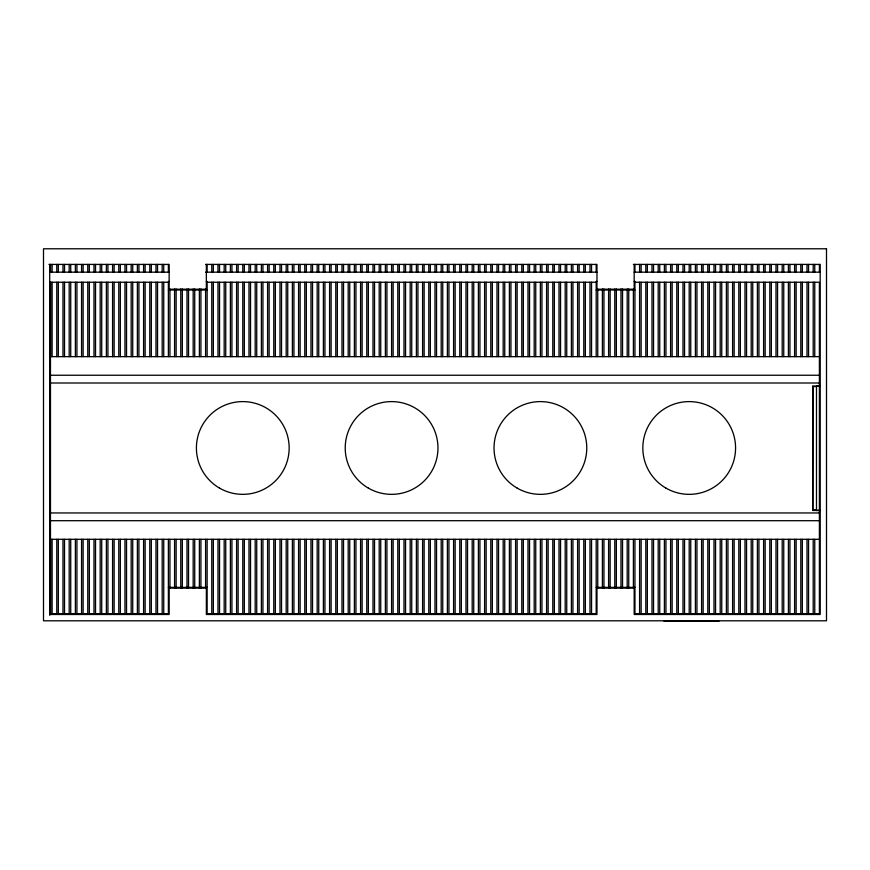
<?xml version="1.0" encoding="UTF-8"?>
<svg xmlns="http://www.w3.org/2000/svg" width="870" height="870" viewBox="0 0 870 870"><rect width="100%" height="100%" fill="white"/><g stroke="black" fill="none" stroke-linecap="round" stroke-linejoin="round"><path stroke-width="1.3" d="M48.927 264.415L169.15 264.415L169.15 289.221L206.353 289.221L206.353 264.415M205.581 264.415L596.972 264.415L596.972 289.221L634.176 289.221L634.176 264.415M633.393 264.415L820.182 264.415L820.182 614.481L634.176 614.481L634.176 588.131L596.972 588.131L596.972 614.481L206.353 614.481L206.353 588.131L169.15 588.131L169.15 614.481L49.699 614.481M49.699 272.169L169.15 272.169M205.581 272.169L596.972 272.169M634.176 272.169L820.182 272.169M169.15 281.467L168.378 281.467L168.378 356.646M206.353 281.467L207.136 281.467L207.136 356.646M596.972 281.467L596.189 281.467L596.189 356.646M634.176 281.467L634.948 281.467L634.948 356.646M49.699 282.239L168.378 282.239M207.136 282.239L596.189 282.239M634.948 282.239L819.399 282.239L819.399 613.709L634.948 613.709L634.948 539.302M168.378 289.993L207.136 289.993M596.189 289.993L634.948 289.993M50.471 356.646L819.399 356.646M50.471 375.242L819.399 375.242M50.471 382.996L819.399 382.996M820.225 510.472L812.765 510.472L812.841 386.106L820.225 386.106M816.364 386.16L820.149 386.16M812.841 386.574L816.517 386.574M816.517 509.853L812.765 509.853L812.841 510.472L812.885 386.106M816.364 510.407L820.149 510.407M50.471 512.952L819.399 512.952M50.471 520.706L819.399 520.706M50.471 539.302L819.399 539.302M168.378 587.359L207.136 587.359M596.189 587.359L634.948 587.359M49.699 613.709L168.378 613.709L168.378 539.302M664.006 621.213L718.935 621.213M819.399 264.415L819.399 272.169M816.484 386.073L816.484 510.559M814.755 264.415L814.755 272.169M814.755 282.239L814.755 356.646M814.755 539.302L814.755 613.709M813.2 264.415L813.2 272.169M813.2 282.239L813.2 356.646M813.2 539.302L813.2 613.709M808.556 264.415L808.556 272.169M808.556 282.239L808.556 356.646M808.556 539.302L808.556 613.709M807.001 264.415L807.001 272.169M807.001 282.239L807.001 356.646M807.001 539.302L807.001 613.709M802.347 264.415L802.347 272.169M802.347 282.239L802.347 356.646M802.347 539.302L802.347 613.709M800.802 264.415L800.802 272.169M800.802 282.239L800.802 356.646M800.802 539.302L800.802 613.709M796.148 264.415L796.148 272.169M796.148 282.239L796.148 356.646M796.148 539.302L796.148 613.709M794.604 264.415L794.604 272.169M794.604 282.239L794.604 356.646M794.604 539.302L794.604 613.709M789.949 264.415L789.949 272.169M789.949 282.239L789.949 356.646M789.949 539.302L789.949 613.709M788.405 264.415L788.405 272.169M788.405 282.239L788.405 356.646M788.405 539.302L788.405 613.709M783.75 264.415L783.75 272.169M783.75 282.239L783.75 356.646M783.75 539.302L783.75 613.709M782.195 264.415L782.195 272.169M782.195 282.239L782.195 356.646M782.195 539.302L782.195 613.709M777.552 264.415L777.552 272.169M777.552 282.239L777.552 356.646M777.552 539.302L777.552 613.709M775.996 264.415L775.996 272.169M775.996 282.239L775.996 356.646M775.996 539.302L775.996 613.709M771.353 264.415L771.353 272.169M771.353 282.239L771.353 356.646M771.353 539.302L771.353 613.709M769.798 264.415L769.798 272.169M769.798 282.239L769.798 356.646M769.798 539.302L769.798 613.709M765.154 264.415L765.154 272.169M765.154 282.239L765.154 356.646M765.154 539.302L765.154 613.709M763.599 264.415L763.599 272.169M763.599 282.239L763.599 356.646M763.599 539.302L763.599 613.709M758.944 264.415L758.944 272.169M758.944 282.239L758.944 356.646M758.944 539.302L758.944 613.709M757.4 264.415L757.4 272.169M757.4 282.239L757.4 356.646M757.4 539.302L757.4 613.709M752.746 264.415L752.746 272.169M752.746 282.239L752.746 356.646M752.746 539.302L752.746 613.709M751.201 264.415L751.201 272.169M751.201 282.239L751.201 356.646M751.201 539.302L751.201 613.709M746.547 264.415L746.547 272.169M746.547 282.239L746.547 356.646M746.547 539.302L746.547 613.709M745.003 264.415L745.003 272.169M745.003 282.239L745.003 356.646M745.003 539.302L745.003 613.709M740.348 264.415L740.348 272.169M740.348 282.239L740.348 356.646M740.348 539.302L740.348 613.709M738.804 264.415L738.804 272.169M738.804 282.239L738.804 356.646M738.804 539.302L738.804 613.709M734.149 264.415L734.149 272.169M734.149 282.239L734.149 356.646M734.149 539.302L734.149 613.709M732.594 264.415L732.594 272.169M732.594 282.239L732.594 356.646M732.594 539.302L732.594 613.709M727.951 264.415L727.951 272.169M727.951 282.239L727.951 356.646M727.951 539.302L727.951 613.709M726.396 264.415L726.396 272.169M726.396 282.239L726.396 356.646M726.396 539.302L726.396 613.709M721.752 264.415L721.752 272.169M721.752 282.239L721.752 356.646M721.752 539.302L721.752 613.709M720.197 264.415L720.197 272.169M720.197 282.239L720.197 356.646M720.197 539.302L720.197 613.709M715.553 264.415L715.553 272.169M715.553 282.239L715.553 356.646M715.553 539.302L715.553 613.709M713.998 264.415L713.998 272.169M713.998 282.239L713.998 356.646M713.998 539.302L713.998 613.709M709.344 264.415L709.344 272.169M709.344 282.239L709.344 356.646M709.344 539.302L709.344 613.709M707.799 264.415L707.799 272.169M707.799 282.239L707.799 356.646M707.799 539.302L707.799 613.709M703.145 264.415L703.145 272.169M703.145 282.239L703.145 356.646M703.145 539.302L703.145 613.709M701.601 264.415L701.601 272.169M701.601 282.239L701.601 356.646M701.601 539.302L701.601 613.709M696.946 264.415L696.946 272.169M696.946 282.239L696.946 356.646M696.946 539.302L696.946 613.709M695.402 264.415L695.402 272.169M695.402 282.239L695.402 356.646M695.402 539.302L695.402 613.709M690.747 264.415L690.747 272.169M690.747 282.239L690.747 356.646M690.747 539.302L690.747 613.709M689.192 264.415L689.192 272.169M689.192 282.239L689.192 356.646M689.192 539.302L689.192 613.709M684.549 264.415L684.549 272.169M684.549 282.239L684.549 356.646M684.549 539.302L684.549 613.709M682.993 264.415L682.993 272.169M682.993 282.239L682.993 356.646M682.993 539.302L682.993 613.709M678.35 264.415L678.35 272.169M678.35 282.239L678.35 356.646M678.35 539.302L678.35 613.709M676.795 264.415L676.795 272.169M676.795 282.239L676.795 356.646M676.795 539.302L676.795 613.709M672.151 264.415L672.151 272.169M672.151 282.239L672.151 356.646M672.151 539.302L672.151 613.709M670.596 264.415L670.596 272.169M670.596 282.239L670.596 356.646M670.596 539.302L670.596 613.709M665.941 264.415L665.941 272.169M665.941 282.239L665.941 356.646M665.941 539.302L665.941 613.709M664.397 264.415L664.397 272.169M664.397 282.239L664.397 356.646M664.397 539.302L664.397 613.709M659.743 264.415L659.743 272.169M659.743 282.239L659.743 356.646M659.743 539.302L659.743 613.709M658.198 264.415L658.198 272.169M658.198 282.239L658.198 356.646M658.198 539.302L658.198 613.709M653.544 264.415L653.544 272.169M653.544 282.239L653.544 356.646M653.544 539.302L653.544 613.709M652 264.415L652 272.169M652 282.239L652 356.646M652 539.302L652 613.709M647.345 264.415L647.345 272.169M647.345 282.239L647.345 356.646M647.345 539.302L647.345 613.709M645.801 264.415L645.801 272.169M645.801 282.239L645.801 356.646M645.801 539.302L645.801 613.709M641.146 264.415L641.146 272.169M641.146 282.239L641.146 356.646M641.146 539.302L641.146 613.709M639.591 264.415L639.591 272.169M639.591 282.239L639.591 356.646M639.591 539.302L639.591 613.709M634.948 264.415L634.948 272.169M633.393 289.003L633.393 356.646M633.393 539.302L633.393 588M628.749 289.003L628.749 356.646M628.749 539.302L628.749 588M627.194 289.003L627.194 356.646M627.194 539.302L627.194 588M622.55 289.003L622.55 356.646M622.55 539.302L622.55 588M620.995 289.003L620.995 356.646M620.995 539.302L620.995 588M616.341 289.003L616.341 356.646M616.341 539.302L616.341 588M614.796 289.003L614.796 356.646M614.796 539.302L614.796 588M610.142 289.003L610.142 356.646M610.142 539.302L610.142 588M608.598 289.003L608.598 356.646M608.598 539.302L608.598 588M603.943 289.003L603.943 356.646M603.943 539.302L603.943 588M602.399 289.003L602.399 356.646M602.399 539.302L602.399 588M597.744 289.003L597.744 356.646M597.744 539.302L597.744 588M596.189 264.415L596.189 272.169M596.189 539.302L596.189 613.709L207.136 613.709L207.136 539.302M591.546 264.415L591.546 272.169M591.546 282.239L591.546 356.646M591.546 539.302L591.546 613.709M589.99 264.415L589.99 272.169M589.99 282.239L589.99 356.646M589.99 539.302L589.99 613.709M585.347 264.415L585.347 272.169M585.347 282.239L585.347 356.646M585.347 539.302L585.347 613.709M583.792 264.415L583.792 272.169M583.792 282.239L583.792 356.646M583.792 539.302L583.792 613.709M579.148 264.415L579.148 272.169M579.148 282.239L579.148 356.646M579.148 539.302L579.148 613.709M577.593 264.415L577.593 272.169M577.593 282.239L577.593 356.646M577.593 539.302L577.593 613.709M572.938 264.415L572.938 272.169M572.938 282.239L572.938 356.646M572.938 539.302L572.938 613.709M571.394 264.415L571.394 272.169M571.394 282.239L571.394 356.646M571.394 539.302L571.394 613.709M566.74 264.415L566.74 272.169M566.74 282.239L566.74 356.646M566.74 539.302L566.74 613.709M565.196 264.415L565.196 272.169M565.196 282.239L565.196 356.646M565.196 539.302L565.196 613.709M560.541 264.415L560.541 272.169M560.541 282.239L560.541 356.646M560.541 539.302L560.541 613.709M558.997 264.415L558.997 272.169M558.997 282.239L558.997 356.646M558.997 539.302L558.997 613.709M554.342 264.415L554.342 272.169M554.342 282.239L554.342 356.646M554.342 539.302L554.342 613.709M552.787 264.415L552.787 272.169M552.787 282.239L552.787 356.646M552.787 539.302L552.787 613.709M548.144 264.415L548.144 272.169M548.144 282.239L548.144 356.646M548.144 539.302L548.144 613.709M546.588 264.415L546.588 272.169M546.588 282.239L546.588 356.646M546.588 539.302L546.588 613.709M541.945 264.415L541.945 272.169M541.945 282.239L541.945 356.646M541.945 539.302L541.945 613.709M540.39 264.415L540.39 272.169M540.39 282.239L540.39 356.646M540.39 539.302L540.39 613.709M535.746 264.415L535.746 272.169M535.746 282.239L535.746 356.646M535.746 539.302L535.746 613.709M534.191 264.415L534.191 272.169M534.191 282.239L534.191 356.646M534.191 539.302L534.191 613.709M529.536 264.415L529.536 272.169M529.536 282.239L529.536 356.646M529.536 539.302L529.536 613.709M527.992 264.415L527.992 272.169M527.992 282.239L527.992 356.646M527.992 539.302L527.992 613.709M523.338 264.415L523.338 272.169M523.338 282.239L523.338 356.646M523.338 539.302L523.338 613.709M521.793 264.415L521.793 272.169M521.793 282.239L521.793 356.646M521.793 539.302L521.793 613.709M517.139 264.415L517.139 272.169M517.139 282.239L517.139 356.646M517.139 539.302L517.139 613.709M515.595 264.415L515.595 272.169M515.595 282.239L515.595 356.646M515.595 539.302L515.595 613.709M510.94 264.415L510.94 272.169M510.94 282.239L510.94 356.646M510.94 539.302L510.94 613.709M509.396 264.415L509.396 272.169M509.396 282.239L509.396 356.646M509.396 539.302L509.396 613.709M504.741 264.415L504.741 272.169M504.741 282.239L504.741 356.646M504.741 539.302L504.741 613.709M503.186 264.415L503.186 272.169M503.186 282.239L503.186 356.646M503.186 539.302L503.186 613.709M498.543 264.415L498.543 272.169M498.543 282.239L498.543 356.646M498.543 539.302L498.543 613.709M496.987 264.415L496.987 272.169M496.987 282.239L496.987 356.646M496.987 539.302L496.987 613.709M492.344 264.415L492.344 272.169M492.344 282.239L492.344 356.646M492.344 539.302L492.344 613.709M490.789 264.415L490.789 272.169M490.789 282.239L490.789 356.646M490.789 539.302L490.789 613.709M486.145 264.415L486.145 272.169M486.145 282.239L486.145 356.646M486.145 539.302L486.145 613.709M484.59 264.415L484.59 272.169M484.59 282.239L484.59 356.646M484.59 539.302L484.59 613.709M479.935 264.415L479.935 272.169M479.935 282.239L479.935 356.646M479.935 539.302L479.935 613.709M478.391 264.415L478.391 272.169M478.391 282.239L478.391 356.646M478.391 539.302L478.391 613.709M473.737 264.415L473.737 272.169M473.737 282.239L473.737 356.646M473.737 539.302L473.737 613.709M472.192 264.415L472.192 272.169M472.192 282.239L472.192 356.646M472.192 539.302L472.192 613.709M467.538 264.415L467.538 272.169M467.538 282.239L467.538 356.646M467.538 539.302L467.538 613.709M465.994 264.415L465.994 272.169M465.994 282.239L465.994 356.646M465.994 539.302L465.994 613.709M461.339 264.415L461.339 272.169M461.339 282.239L461.339 356.646M461.339 539.302L461.339 613.709M459.784 264.415L459.784 272.169M459.784 282.239L459.784 356.646M459.784 539.302L459.784 613.709M455.14 264.415L455.14 272.169M455.14 282.239L455.14 356.646M455.14 539.302L455.14 613.709M453.585 264.415L453.585 272.169M453.585 282.239L453.585 356.646M453.585 539.302L453.585 613.709M448.942 264.415L448.942 272.169M448.942 282.239L448.942 356.646M448.942 539.302L448.942 613.709M447.387 264.415L447.387 272.169M447.387 282.239L447.387 356.646M447.387 539.302L447.387 613.709M442.743 264.415L442.743 272.169M442.743 282.239L442.743 356.646M442.743 539.302L442.743 613.709M441.188 264.415L441.188 272.169M441.188 282.239L441.188 356.646M441.188 539.302L441.188 613.709M436.533 264.415L436.533 272.169M436.533 282.239L436.533 356.646M436.533 539.302L436.533 613.709M434.989 264.415L434.989 272.169M434.989 282.239L434.989 356.646M434.989 539.302L434.989 613.709M430.335 264.415L430.335 272.169M430.335 282.239L430.335 356.646M430.335 539.302L430.335 613.709M428.79 264.415L428.79 272.169M428.79 282.239L428.79 356.646M428.79 539.302L428.79 613.709M424.136 264.415L424.136 272.169M424.136 282.239L424.136 356.646M424.136 539.302L424.136 613.709M422.592 264.415L422.592 272.169M422.592 282.239L422.592 356.646M422.592 539.302L422.592 613.709M417.937 264.415L417.937 272.169M417.937 282.239L417.937 356.646M417.937 539.302L417.937 613.709M416.393 264.415L416.393 272.169M416.393 282.239L416.393 356.646M416.393 539.302L416.393 613.709M411.738 264.415L411.738 272.169M411.738 282.239L411.738 356.646M411.738 539.302L411.738 613.709M410.183 264.415L410.183 272.169M410.183 282.239L410.183 356.646M410.183 539.302L410.183 613.709M405.54 264.415L405.54 272.169M405.54 282.239L405.54 356.646M405.54 539.302L405.54 613.709M403.984 264.415L403.984 272.169M403.984 282.239L403.984 356.646M403.984 539.302L403.984 613.709M399.341 264.415L399.341 272.169M399.341 282.239L399.341 356.646M399.341 539.302L399.341 613.709M397.786 264.415L397.786 272.169M397.786 282.239L397.786 356.646M397.786 539.302L397.786 613.709M393.142 264.415L393.142 272.169M393.142 282.239L393.142 356.646M393.142 539.302L393.142 613.709M391.587 264.415L391.587 272.169M391.587 282.239L391.587 356.646M391.587 539.302L391.587 613.709M386.933 264.415L386.933 272.169M386.933 282.239L386.933 356.646M386.933 539.302L386.933 613.709M385.388 264.415L385.388 272.169M385.388 282.239L385.388 356.646M385.388 539.302L385.388 613.709M380.734 264.415L380.734 272.169M380.734 282.239L380.734 356.646M380.734 539.302L380.734 613.709M379.189 264.415L379.189 272.169M379.189 282.239L379.189 356.646M379.189 539.302L379.189 613.709M374.535 264.415L374.535 272.169M374.535 282.239L374.535 356.646M374.535 539.302L374.535 613.709M372.991 264.415L372.991 272.169M372.991 282.239L372.991 356.646M372.991 539.302L372.991 613.709M368.336 264.415L368.336 272.169M368.336 282.239L368.336 356.646M368.336 539.302L368.336 613.709M366.781 264.415L366.781 272.169M366.781 282.239L366.781 356.646M366.781 539.302L366.781 613.709M362.137 264.415L362.137 272.169M362.137 282.239L362.137 356.646M362.137 539.302L362.137 613.709M360.582 264.415L360.582 272.169M360.582 282.239L360.582 356.646M360.582 539.302L360.582 613.709M355.939 264.415L355.939 272.169M355.939 282.239L355.939 356.646M355.939 539.302L355.939 613.709M354.384 264.415L354.384 272.169M354.384 282.239L354.384 356.646M354.384 539.302L354.384 613.709M349.74 264.415L349.74 272.169M349.74 282.239L349.74 356.646M349.74 539.302L349.74 613.709M348.185 264.415L348.185 272.169M348.185 282.239L348.185 356.646M348.185 539.302L348.185 613.709M343.53 264.415L343.53 272.169M343.53 282.239L343.53 356.646M343.53 539.302L343.53 613.709M341.986 264.415L341.986 272.169M341.986 282.239L341.986 356.646M341.986 539.302L341.986 613.709M337.332 264.415L337.332 272.169M337.332 282.239L337.332 356.646M337.332 539.302L337.332 613.709M335.787 264.415L335.787 272.169M335.787 282.239L335.787 356.646M335.787 539.302L335.787 613.709M331.133 264.415L331.133 272.169M331.133 282.239L331.133 356.646M331.133 539.302L331.133 613.709M329.589 264.415L329.589 272.169M329.589 282.239L329.589 356.646M329.589 539.302L329.589 613.709M324.934 264.415L324.934 272.169M324.934 282.239L324.934 356.646M324.934 539.302L324.934 613.709M323.39 264.415L323.39 272.169M323.39 282.239L323.39 356.646M323.39 539.302L323.39 613.709M318.735 264.415L318.735 272.169M318.735 282.239L318.735 356.646M318.735 539.302L318.735 613.709M317.18 264.415L317.18 272.169M317.18 282.239L317.18 356.646M317.18 539.302L317.18 613.709M312.537 264.415L312.537 272.169M312.537 282.239L312.537 356.646M312.537 539.302L312.537 613.709M310.981 264.415L310.981 272.169M310.981 282.239L310.981 356.646M310.981 539.302L310.981 613.709M306.338 264.415L306.338 272.169M306.338 282.239L306.338 356.646M306.338 539.302L306.338 613.709M304.783 264.415L304.783 272.169M304.783 282.239L304.783 356.646M304.783 539.302L304.783 613.709M300.139 264.415L300.139 272.169M300.139 282.239L300.139 356.646M300.139 539.302L300.139 613.709M298.584 264.415L298.584 272.169M298.584 282.239L298.584 356.646M298.584 539.302L298.584 613.709M293.929 264.415L293.929 272.169M293.929 282.239L293.929 356.646M293.929 539.302L293.929 613.709M292.385 264.415L292.385 272.169M292.385 282.239L292.385 356.646M292.385 539.302L292.385 613.709M287.731 264.415L287.731 272.169M287.731 282.239L287.731 356.646M287.731 539.302L287.731 613.709M286.187 264.415L286.187 272.169M286.187 282.239L286.187 356.646M286.187 539.302L286.187 613.709M281.532 264.415L281.532 272.169M281.532 282.239L281.532 356.646M281.532 539.302L281.532 613.709M279.988 264.415L279.988 272.169M279.988 282.239L279.988 356.646M279.988 539.302L279.988 613.709M275.333 264.415L275.333 272.169M275.333 282.239L275.333 356.646M275.333 539.302L275.333 613.709M273.778 264.415L273.778 272.169M273.778 282.239L273.778 356.646M273.778 539.302L273.778 613.709M269.134 264.415L269.134 272.169M269.134 282.239L269.134 356.646M269.134 539.302L269.134 613.709M267.579 264.415L267.579 272.169M267.579 282.239L267.579 356.646M267.579 539.302L267.579 613.709M262.936 264.415L262.936 272.169M262.936 282.239L262.936 356.646M262.936 539.302L262.936 613.709M261.381 264.415L261.381 272.169M261.381 282.239L261.381 356.646M261.381 539.302L261.381 613.709M256.737 264.415L256.737 272.169M256.737 282.239L256.737 356.646M256.737 539.302L256.737 613.709M255.182 264.415L255.182 272.169M255.182 282.239L255.182 356.646M255.182 539.302L255.182 613.709M250.527 264.415L250.527 272.169M250.527 282.239L250.527 356.646M250.527 539.302L250.527 613.709M248.983 264.415L248.983 272.169M248.983 282.239L248.983 356.646M248.983 539.302L248.983 613.709M244.329 264.415L244.329 272.169M244.329 282.239L244.329 356.646M244.329 539.302L244.329 613.709M242.784 264.415L242.784 272.169M242.784 282.239L242.784 356.646M242.784 539.302L242.784 613.709M238.13 264.415L238.13 272.169M238.13 282.239L238.13 356.646M238.13 539.302L238.13 613.709M236.586 264.415L236.586 272.169M236.586 282.239L236.586 356.646M236.586 539.302L236.586 613.709M231.931 264.415L231.931 272.169M231.931 282.239L231.931 356.646M231.931 539.302L231.931 613.709M230.387 264.415L230.387 272.169M230.387 282.239L230.387 356.646M230.387 539.302L230.387 613.709M225.732 264.415L225.732 272.169M225.732 282.239L225.732 356.646M225.732 539.302L225.732 613.709M224.177 264.415L224.177 272.169M224.177 282.239L224.177 356.646M224.177 539.302L224.177 613.709M219.534 264.415L219.534 272.169M219.534 282.239L219.534 356.646M219.534 539.302L219.534 613.709M217.978 264.415L217.978 272.169M217.978 282.239L217.978 356.646M217.978 539.302L217.978 613.709M213.335 264.415L213.335 272.169M213.335 282.239L213.335 356.646M213.335 539.302L213.335 613.709M211.78 264.415L211.78 272.169M211.78 282.239L211.78 356.646M211.78 539.302L211.78 613.709M207.136 264.415L207.136 272.169M205.581 289.003L205.581 356.646M205.581 539.302L205.581 588M200.926 289.003L200.926 356.646M200.926 539.302L200.926 588M199.382 289.003L199.382 356.646M199.382 539.302L199.382 588M194.728 289.003L194.728 356.646M194.728 539.302L194.728 588M193.183 289.003L193.183 356.646M193.183 539.302L193.183 588M188.529 289.003L188.529 356.646M188.529 539.302L188.529 588M186.985 289.003L186.985 356.646M186.985 539.302L186.985 588M182.33 289.003L182.33 356.646M182.33 539.302L182.33 588M180.775 289.003L180.775 356.646M180.775 539.302L180.775 588M176.131 289.003L176.131 356.646M176.131 539.302L176.131 588M174.576 289.003L174.576 356.646M174.576 539.302L174.576 588M169.933 289.003L169.933 356.646M169.933 539.302L169.933 588M168.378 264.415L168.378 272.169M163.734 264.415L163.734 272.169M163.734 282.239L163.734 356.646M163.734 539.302L163.734 613.709M162.179 264.415L162.179 272.169M162.179 282.239L162.179 356.646M162.179 539.302L162.179 613.709M157.524 264.415L157.524 272.169M157.524 282.239L157.524 356.646M157.524 539.302L157.524 613.709M155.98 264.415L155.98 272.169M155.98 282.239L155.98 356.646M155.98 539.302L155.98 613.709M151.326 264.415L151.326 272.169M151.326 282.239L151.326 356.646M151.326 539.302L151.326 613.709M149.781 264.415L149.781 272.169M149.781 282.239L149.781 356.646M149.781 539.302L149.781 613.709M145.127 264.415L145.127 272.169M145.127 282.239L145.127 356.646M145.127 539.302L145.127 613.709M143.583 264.415L143.583 272.169M143.583 282.239L143.583 356.646M143.583 539.302L143.583 613.709M138.928 264.415L138.928 272.169M138.928 282.239L138.928 356.646M138.928 539.302L138.928 613.709M137.384 264.415L137.384 272.169M137.384 282.239L137.384 356.646M137.384 539.302L137.384 613.709M132.729 264.415L132.729 272.169M132.729 282.239L132.729 356.646M132.729 539.302L132.729 613.709M131.174 264.415L131.174 272.169M131.174 282.239L131.174 356.646M131.174 539.302L131.174 613.709M126.531 264.415L126.531 272.169M126.531 282.239L126.531 356.646M126.531 539.302L126.531 613.709M124.975 264.415L124.975 272.169M124.975 282.239L124.975 356.646M124.975 539.302L124.975 613.709M120.332 264.415L120.332 272.169M120.332 282.239L120.332 356.646M120.332 539.302L120.332 613.709M118.777 264.415L118.777 272.169M118.777 282.239L118.777 356.646M118.777 539.302L118.777 613.709M114.122 264.415L114.122 272.169M114.122 282.239L114.122 356.646M114.122 539.302L114.122 613.709M112.578 264.415L112.578 272.169M112.578 282.239L112.578 356.646M112.578 539.302L112.578 613.709M107.923 264.415L107.923 272.169M107.923 282.239L107.923 356.646M107.923 539.302L107.923 613.709M106.379 264.415L106.379 272.169M106.379 282.239L106.379 356.646M106.379 539.302L106.379 613.709M105.814 613.709L105.814 614.481M101.725 264.415L101.725 272.169M101.725 282.239L101.725 356.646M101.725 539.302L101.725 613.709M100.18 264.415L100.18 272.169M100.18 282.239L100.18 356.646M100.18 539.302L100.18 613.709M95.526 264.415L95.526 272.169M95.526 282.239L95.526 356.646M95.526 539.302L95.526 613.709M93.982 264.415L93.982 272.169M93.982 282.239L93.982 356.646M93.982 539.302L93.982 613.709M89.327 264.415L89.327 272.169M89.327 282.239L89.327 356.646M89.327 539.302L89.327 613.709M87.772 264.415L87.772 272.169M87.772 282.239L87.772 356.646M87.772 539.302L87.772 613.709M83.128 264.415L83.128 272.169M83.128 282.239L83.128 356.646M83.128 539.302L83.128 613.709M81.573 264.415L81.573 272.169M81.573 282.239L81.573 356.646M81.573 539.302L81.573 613.709M76.93 264.415L76.93 272.169M76.93 282.239L76.93 356.646M76.93 539.302L76.93 613.709M75.375 264.415L75.375 272.169M75.375 282.239L75.375 356.646M75.375 539.302L75.375 613.709M70.731 264.415L70.731 272.169M70.731 282.239L70.731 356.646M70.731 539.302L70.731 613.709M69.176 264.415L69.176 272.169M69.176 282.239L69.176 356.646M69.176 539.302L69.176 613.709M64.521 264.415L64.521 272.169M64.521 282.239L64.521 356.646M64.521 539.302L64.521 613.709M62.977 264.415L62.977 272.169M62.977 282.239L62.977 356.646M62.977 539.302L62.977 613.709M58.323 264.415L58.323 272.169M58.323 282.239L58.323 356.646M58.323 539.302L58.323 613.709M56.778 264.415L56.778 272.169M56.778 282.239L56.778 356.646M56.778 539.302L56.778 613.709M52.124 264.415L52.124 272.169M52.124 282.239L52.124 356.646M52.124 539.302L52.124 613.709M50.58 264.415L50.58 272.169M50.58 282.239L50.58 356.646M50.58 539.302L50.58 613.709M50.471 282.239L50.471 613.709M49.699 264.415L49.699 615.253M826.5 248.787L43.5 248.787L43.5 620.799L826.5 620.799L826.5 248.787M666.007 488.135A46.382 46.382 0 0 0 735.574 447.974A46.382 46.382 0 0 0 666.007 407.812A46.382 46.382 0 0 0 666.007 488.135M368.401 488.135A46.382 46.382 0 0 0 437.969 447.974A46.382 46.382 0 0 0 368.401 407.812A46.382 46.382 0 0 0 368.401 488.135M219.588 488.135A46.382 46.382 0 0 0 289.155 447.974A46.382 46.382 0 0 0 219.588 407.812A46.382 46.382 0 0 0 219.588 488.135M517.204 488.135A46.382 46.382 0 0 0 586.771 447.974A46.382 46.382 0 0 0 517.204 407.812A46.382 46.382 0 0 0 517.204 488.135"/></g></svg>
